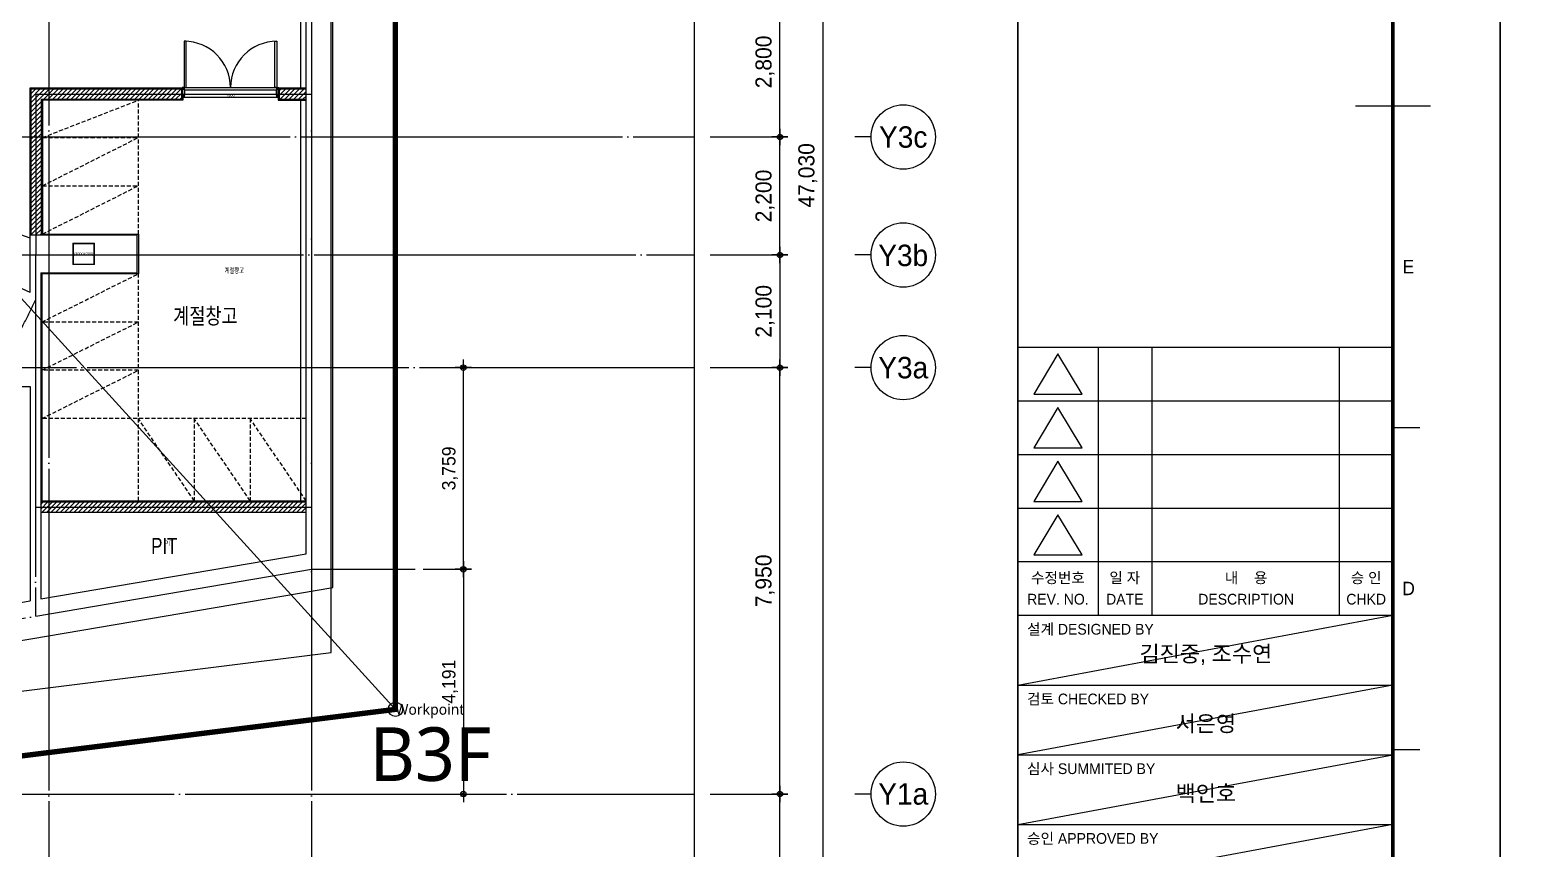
# Model space of a CAD drawing. Header units: millimetres. Extents: x 0 to 1390178, y 0 to 110113.
# Drawn here: x 224572 to 252650, y 15845 to 31110 of the extents above; entities that cross this region are included whole.
import ezdxf
from ezdxf.enums import TextEntityAlignment as Align
from ezdxf.xclip import XClip

# ---------------------------------------------------------------- set-up
doc = ezdxf.new("R2010")
doc.units = ezdxf.units.MM
doc.header["$LTSCALE"] = 100
doc.header["$XCLIPFRAME"] = 0
for name, pattern in [('CEN', [62, 60, -1, 0, -1]), ('X - 평면도$0$CEN', [62, 60, -1, 0, -1]), ('X - 평면도$0$HIDDEN', [0.375, 0.25, -0.125]), ('X - 평면도$0$PHANTOM2', [50, 40, -2, 2, -2, 2, -2])]:
    doc.linetypes.add(name, pattern=pattern)
doc.layers.get('DEFPOINTS').update_dxf_attribs({"color": 145})
for name, color, linetype in [('A-CEN', 1, 'CEN'), ('AA-XXXX-DIMS', 7, 'Continuous'), ('AA-XXXX-TEXT', 3, 'Continuous'), ('DIM', 7, 'Continuous'), ('X - SHEET$0$AA-BORD-FORM', 7, 'Continuous'), ('X - SHEET$0$AA-BORD-TEXT', 3, 'Continuous'), ('X - 평면도$0$! □-COL', 2, 'Continuous'), ('X - 평면도$0$0-구역계', 1, 'Continuous'), ('X - 평면도$0$A-FIN', 8, 'Continuous'), ('X - 평면도$0$AA-WAXM-BLOK', 3, 'Continuous'), ('X - 평면도$0$AA-WAXM-CONC', 2, 'Continuous'), ('X - 평면도$0$AA-XXXX-CNTL', 1, 'X - 평면도$0$CEN'), ('X - 평면도$0$AA-XXXX-PAT3', 8, 'Continuous'), ('X - 평면도$0$AA-XXXX-PATT', 8, 'Continuous'), ('X - 평면도$0$벽배수판', 6, 'Continuous'), ('X - 평면도$0$연석', 4, 'Continuous')]:
    doc.layers.add(name, color=color, linetype=linetype)
for name, color, linetype, plot in [('X - SHEET$0$DEFPOINT', 165, 'Continuous', False), ('X - 평면도$0$A-GUIDE TEXT', 67, 'Continuous', False), ('X - 평면도$0$DEFPOINT', 163, 'Continuous', False)]:
    doc.layers.add(name, color=color, linetype=linetype, plot=plot)
doc.layers.add('X - 평면도$0$A-door', color=4, linetype='Continuous', lineweight=25)
doc.styles.add('HAUD01', font='Dotum.ttf')
doc.styles.get("Standard").update_dxf_attribs({"font": 'Dotum.ttf'})
doc.styles.add('X - SHEET$0$HAUD01', font='Dotum.ttf')
doc.styles.add('X - 평면도$0$HAUD01', font='Dotum.ttf')
doc.styles.add('X - 평면도$0$STANDARD', font='Dotum.ttf')
doc.styles.add('X - 평면도$0$맑은고딕', font='malgun.ttf')
doc.dimstyles.new('HAUD-100', dxfattribs={"dimscale": 100, "dimtxt": 3, "dimasz": 1, "dimexe": 0, "dimexo": 3, "dimgap": 1, "dimtad": 1, "dimdec": 0, "dimdsep": 46, "dimlunit": 6, "dimtxsty": 'HAUD01', "dimblk": 'DIMDOT', "dimcen": 2.5, "dimdle": 1.5, "dimclrd": 7, "dimclre": 7, "dimclrt": 3, "dimadec": 0, "dimazin": 0, "dimtfac": 1, "dimtdec": 0, "dimtix": 1, "dimtmove": 2, "dimatfit": 3, "dimfxl": 1, "dimtvp": 1, "dimtolj": 1, "dimtzin": 0, "dimarcsym": 0})
doc.dimstyles.new('HAUD-80', dxfattribs={"dimscale": 100, "dimtxt": 2.5, "dimasz": 0.5, "dimexe": 0, "dimexo": 1.5, "dimgap": 1, "dimtad": 1, "dimdec": 0, "dimdsep": 46, "dimlunit": 6, "dimtxsty": 'HAUD01', "dimblk": 'Z_DOT', "dimcen": 2.5, "dimdle": 1.5, "dimclrd": 7, "dimclre": 7, "dimclrt": 4, "dimadec": 0, "dimazin": 0, "dimtfac": 1, "dimtdec": 0, "dimtix": 1, "dimtmove": 2, "dimatfit": 3, "dimfxl": 1, "dimtvp": 1, "dimtolj": 1, "dimtzin": 0, "dimarcsym": 0})

# ---------------------------------------------------------------- blocks, each defined once
blk = doc.blocks.new('X - SHEET$0$HAUDsheetV')
at = {"layer": 'X - SHEET$0$AA-BORD-FORM', "color": 2}
for p, q in [((751, 577), (751, 17)), ((814, 297), (828, 297)), ((821, 237), (826, 237)), ((821, 177), (826, 177))]:
    blk.add_line(p, q, dxfattribs=at)
at = {"layer": 'X - SHEET$0$AA-BORD-FORM', "color": 3}
for p, q in [((751, 252), (821, 252)), ((766, 252), (766, 242)), ((776, 252), (776, 242)), ((811, 252), (811, 242)), ((751, 242), (821, 242)), ((766, 242), (766, 232)), ((776, 242), (776, 232)), ((811, 242), (811, 232)), ((751, 232), (821, 232)), ((766, 232), (766, 222)), ((776, 232), (776, 222)), ((811, 232), (811, 222)), ((751, 222), (821, 222)), ((766, 222), (766, 212)), ((776, 222), (776, 212)), ((811, 222), (811, 212)), ((751, 212), (821, 212)), ((766, 212), (766, 202)), ((776, 212), (776, 202)), ((811, 212), (811, 202)), ((751, 202), (821, 202)), ((751, 189), (821, 189)), ((751, 176), (821, 176)), ((751, 163), (821, 163))]:
    blk.add_line(p, q, dxfattribs=at)
at = {"layer": 'X - SHEET$0$AA-BORD-FORM', "color": 1}
blk.add_lwpolyline([(1, 0), (841, 0), (841, 594), (1, 594)], close=True, dxfattribs=at)
at = {"layer": 'X - SHEET$0$AA-BORD-FORM', "color": 2, "const_width": 0.682}
blk.add_lwpolyline([(21, 17), (21, 577), (821, 577), (821, 17)], close=True, dxfattribs=at)
at = {"layer": 'X - SHEET$0$AA-BORD-FORM', "color": 7}
for points in [[(763, 243.24), (758.5, 250.74), (754, 243.24)], [(763, 233.24), (758.5, 240.74), (754, 233.24)], [(763, 223.24), (758.5, 230.74), (754, 223.24)], [(763, 213.24), (758.5, 220.74), (754, 213.24)]]:
    blk.add_lwpolyline(points, close=True, dxfattribs=at)
at = {"layer": 'X - SHEET$0$AA-BORD-TEXT', "color": 7, "style": 'X - SHEET$0$HAUD01'}
for s, p in [('E', (823.89, 267)), ('D', (823.93, 207))]:
    blk.add_text(s, height=2.5, dxfattribs=at).set_placement(p, align=Align.MIDDLE_CENTER)
at = {"layer": 'X - SHEET$0$AA-BORD-TEXT', "color": 3, "style": 'X - SHEET$0$HAUD01'}
for s, p in [('수정번호', (758.5, 209)), ('일 자', (770.98, 209)), ('내    용', (793.62, 209)), ('승 인', (816.02, 209)), ('REV. NO.', (758.5, 205)), ('DATE', (770.98, 205)), ('DESCRIPTION', (793.62, 205)), ('CHKD', (816.02, 205))]:
    blk.add_text(s, height=2, rotation=360, dxfattribs=at).set_placement(p, align=Align.MIDDLE_CENTER)
for s, p in [('설계 DESIGNED BY', (752.75, 198.4)), ('검토 CHECKED BY', (752.75, 185.4)), ('심사 SUMMITED BY', (752.75, 172.4)), ('승인 APPROVED BY', (752.75, 159.4))]:
    blk.add_text(s, height=2, rotation=360, dxfattribs=at).set_placement(p)
for tag, p in [('PJCode', (786, 567.94)), ('작성자', (786.11, 194.82)), ('검토자', (786.11, 181.82)), ('최종검토자', (786.11, 168.82)), ('승인자', (786.11, 155.82)), ('일자', (786.83, 144.02)), ('개정번호', (812, 65.92))]:
    blk.add_attdef(tag, text='', height=3, dxfattribs=at).set_placement(p, align=Align.MIDDLE_CENTER)
at = {"layer": 'X - SHEET$0$AA-BORD-TEXT', "color": 3, "lineweight": 30, "flags": 104}
blk.add_attdef('PJTitle', text='', height=4, dxfattribs=at).set_placement((787.25, 536.62), align=Align.MIDDLE_CENTER)
blk = doc.blocks.new('X - SHEET')
at = {"layer": 'X - SHEET$0$DEFPOINT'}
for p, q in [((75000, 18900), (82000, 20200)), ((82000, 18900), (75000, 17600)), ((75000, 16300), (82000, 17600)), ((82000, 16300), (75000, 15000))]:
    blk.add_line(p, q, dxfattribs=at)
ref = blk.add_blockref('X - SHEET$0$HAUDsheetV', (-100, 0), dxfattribs=dict(xscale=100, yscale=100, zscale=100))
ref.add_attrib('작성자', '김진중, 조수연', dxfattribs={"layer": 'X - SHEET$0$AA-BORD-TEXT', "color": 3, "height": 300, "style": 'X - SHEET$0$HAUD01'}).set_placement((78511, 19482), align=Align.MIDDLE_CENTER)
ref.add_attrib('검토자', '서은영', dxfattribs={"layer": 'X - SHEET$0$AA-BORD-TEXT', "color": 3, "height": 300, "style": 'X - SHEET$0$HAUD01'}).set_placement((78511, 18182), align=Align.MIDDLE_CENTER)
ref.add_attrib('최종검토자', '백인호', dxfattribs={"layer": 'X - SHEET$0$AA-BORD-TEXT', "color": 3, "height": 300, "style": 'X - SHEET$0$HAUD01'}).set_placement((78511, 16882), align=Align.MIDDLE_CENTER)
blk = doc.blocks.new('X - 평면도$0$A$C131C07CB')
at = {"layer": 'X - 평면도$0$0-구역계', "color": 1, "linetype": 'X - 평면도$0$PHANTOM2', "const_width": 100, "flags": 128}
blk.add_lwpolyline([(50108, 50546), (32940, 50631), (27658, 50496), (20509, 50187), (2300, 48329), (1988, 39918), (1940, 31390), (1399, 24265), (272, 6596), (50, 108), (11256, 50), (11486, 6795), (29909, 7122), (29397, 12805), (50106, 15382)], close=True, dxfattribs=at)
at = {"layer": 'X - 평면도$0$DEFPOINT'}
for points in [[(50108, 50546), (32940, 50631), (27658, 50496), (20509, 50187), (2300, 48329), (1988, 39918), (1940, 31390), (1399, 24265), (272, 6596), (50, 108), (11256, 50), (11486, 6795), (29909, 7122), (29397, 12805), (50106, 15382)], [(48908, 49352), (32952, 49431), (27700, 49296), (20596, 48990), (3461, 47241), (3188, 39892), (3140, 31341), (2596, 24182), (1470, 6537), (1291, 1301), (10096, 1256), (10325, 7974), (28598, 8299), (28098, 13852), (48906, 16442)]]:
    blk.add_lwpolyline(points, close=True, dxfattribs=at)
blk.add_circle((50106, 15382), 133, dxfattribs=at)
at = {"layer": 'X - 평면도$0$DEFPOINT', "style": 'X - 평면도$0$맑은고딕'}
blk.add_text('Workpoint ', height=200, dxfattribs=at).set_placement((50106, 15382), align=Align.MIDDLE_LEFT)
blk = doc.blocks.new('X - 평면도$0$ㅁ-400X400X9X9')
at = {"layer": 'X - 평면도$0$! □-COL', "lineweight": 9, "flags": 128}
for points in [[(143814, 359875), (144214, 359875), (144214, 359884), (143814, 359884)], [(143814, 359493), (143823, 359493), (143823, 359875), (143814, 359875)], [(144214, 359493), (144205, 359493), (144205, 359875), (144214, 359875)], [(143814, 359493), (144214, 359493), (144214, 359484), (143814, 359484)]]:
    blk.add_lwpolyline(points, close=True, dxfattribs=at)
blk = doc.blocks.new('X - 평면도$0$A$C69CA1AF6')
blk.add_blockref('X - 평면도$0$ㅁ-400X400X9X9', (-149832, -351193))
blk = doc.blocks.new('X - 평면도$0$A$C5aa37261')
at = {"layer": 'DEFPOINTS'}
blk.add_line((0, 0), (-19177, 21041), dxfattribs=at)
blk.add_circle((0, 0), 133, dxfattribs=at)
at = {"layer": 'X - 평면도$0$AA-WAXM-CONC'}
for p, q in [((-1167, 2274), (-1167, 33871)), ((-1667, 2899), (-1667, 33371)), ((-6817, 7772), (-6817, 8141)), ((-6617, 8141), (-6617, 2058)), ((-7429, 6021), (-6817, 6021)), ((-6817, 6021), (-6817, 2024)), ((-6617, 2058), (-1667, 2899)), ((-22067, -1279), (-1167, 2274)), ((-11187, 1281), (-6817, 2024))]:
    blk.add_line(p, q, dxfattribs=at)
blk.add_point((0, 0), dxfattribs=at)
at = {"layer": 'DEFPOINTS', "style": 'X - 평면도$0$맑은고딕'}
for s, height, p in [('Workpoint ', 200, (0, 0)), ('B3F', 1000, (-482, -834))]:
    blk.add_text(s, height=height, dxfattribs=at).set_placement(p, align=Align.MIDDLE_LEFT)
blk = doc.blocks.new('X - 평면도$0$B4~1F_COL')
at = {"layer": 'X - 평면도$0$AA-WAXM-CONC'}
for p, q in [((-48178, -47057), (-50178, -47057)), ((-50178, -47757), (-50178, -47057)), ((-48178, -47757), (-48178, -47057)), ((-49978, -47757), (-48178, -47757))]:
    blk.add_line(p, q, dxfattribs=at)
at = {"layer": 'X - 평면도$0$DEFPOINT', "style": 'X - 평면도$0$STANDARD'}
blk.add_text('(2000X700)', height=50, dxfattribs=at).set_placement((-49178, -47407), align=Align.MIDDLE_CENTER)
blk = doc.blocks.new('X - 평면도$0$A$C9949ff83')
at = {"layer": 'DEFPOINTS'}
for points in [[(0, 59400), (84000, 59400), (84000, 0), (0, 0)], [(2000, 1700), (75000, 1700), (75000, 57700), (2000, 57700)]]:
    blk.add_lwpolyline(points, close=True, dxfattribs=at)
blk = doc.blocks.new('X - 평면도$0$철재양여닫이문(S)1')
at = {"layer": 'X - 평면도$0$A-door', "color": 9}
for p, q in [((35, 0), (1765, 0)), ((35, -180), (1765, -180)), ((45, -40), (1755, -40))]:
    blk.add_line(p, q, dxfattribs=at)
at = {"layer": 'X - 평면도$0$A-door'}
for points in [[(75, 865), (35, 865), (35, 0), (75, 0)], [(1725, 865), (1765, 865), (1765, 0), (1725, 0)], [(2, -30), (2, -2), (33, -2), (33, -42), (43, -42), (43, -138), (33, -138), (33, -178), (2, -178), (2, -150), (0, -150), (0, -180), (35, -180), (35, -140), (45, -140), (45, -40), (35, -40), (35, 0), (0, 0), (0, -30)], [(1798, -30), (1798, -2), (1767, -2), (1767, -42), (1757, -42), (1757, -138), (1767, -138), (1767, -178), (1798, -178), (1798, -150), (1800, -150), (1800, -180), (1765, -180), (1765, -140), (1755, -140), (1755, -40), (1765, -40), (1765, 0), (1800, 0), (1800, -30)]]:
    blk.add_lwpolyline(points, close=True, dxfattribs=at)
at = {"layer": 'X - 평면도$0$A-door', "color": 8}
for points in [[(33, -2), (2, -2), (2, -178), (33, -178), (33, -177), (3, -177), (3, -3), (33, -3)], [(1767, -2), (1798, -2), (1798, -178), (1767, -178), (1767, -177), (1797, -177), (1797, -3), (1767, -3)]]:
    blk.add_lwpolyline(points, close=True, dxfattribs=at)
at = {"layer": 'X - 평면도$0$A-door', "color": 1}
for centre, start, end in [((35, 0), 0, 90), ((1765, 0), 90, 180)]:
    blk.add_arc(centre, 865, start, end, dxfattribs=at)
at = {"layer": 'X - 평면도$0$A-GUIDE TEXT'}
for p, q in [((-10, -175), (-10, -5)), ((1810, -175), (1810, -5))]:
    blk.add_line(p, q, dxfattribs=at)
at = {"layer": 'X - 평면도$0$DEFPOINT', "style": 'X - 평면도$0$HAUD01'}
blk.add_text('1800', height=50, dxfattribs=at).set_placement((898, -180), align=Align.BOTTOM_CENTER)
blk = doc.blocks.new('X - 평면도', base_point=(-475.4, -286.7))
at = {"layer": 'X - 평면도$0$AA-XXXX-PATT'}
h = blk.add_hatch(dxfattribs=at)
h.set_pattern_fill('_USER', color=256, scale=60, angle=45, style=0, pattern_type=0)
h.set_pattern_definition([(45, (-252000, 3e-11), (-42.426407, 42.426407), [])])
h.paths.add_polyline_path([(330652, 44768.1), (327842, 44768.1), (327842, 42043.1), (328032, 42043.1), (328032, 44578.1), (330652, 44578.1)])
h.paths.add_polyline_path([(332972, 44768.1), (332472, 44768.1), (332472, 44578.1), (332972, 44578.1)])
h = blk.add_hatch(dxfattribs=at)
h.set_pattern_fill('_USER', color=256, scale=60, angle=45, style=0, pattern_type=0)
h.set_pattern_definition([(45, (-252000, -35), (-42.426407, 42.426407), [])])
h.paths.add_polyline_path([(328022, 37068.1), (328022, 36878.1), (331283, 36878.1), (331109.8, 37068.1)])
h.paths.add_polyline_path([(332972, 36878.1), (332972, 37068.1), (331109.8, 37068.1), (331283, 36878.1)])
at = {"layer": 'DEFPOINTS'}
blk.add_lwpolyline([(279286.2, 68689.6), (340213.6, 68689.6), (340213.6, 19243.1), (279286.2, 19243.1)], close=True, dxfattribs=at)
at = {"layer": 'X - 평면도$0$A-FIN'}
for p, q in [((327822, 44788.1), (330663.6, 44788.1)), ((327822, 42043.1), (327822, 44788.1)), ((330672, 44658.1), (330672, 44558.1)), ((332452, 44658.1), (332452, 44558.1)), ((332460.4, 44788.1), (332972, 44788.1)), ((332452, 44558.1), (332972, 44558.1))]:
    blk.add_line(p, q, dxfattribs=at)
blk.add_lwpolyline([(330672, 44558.1), (328052, 44558.1), (328052, 42063.1), (329842, 42063.1), (329842, 41323.1), (328042, 41323.1), (328042, 37088.1), (332972, 37088.1)], dxfattribs=at)
at = {"layer": 'X - 평면도$0$AA-WAXM-BLOK'}
for p, q in [((327842, 44768.1), (330652, 44768.1)), ((327842, 42043.1), (327842, 44768.1)), ((330652, 44768.1), (330652, 44578.1)), ((332472, 44768.1), (332472, 44578.1)), ((332472, 44768.1), (332972, 44768.1)), ((328032, 44578.1), (330652, 44578.1)), ((328032, 42043.1), (328032, 44578.1)), ((332472, 44578.1), (332972, 44578.1)), ((328022, 37068.1), (332972, 37068.1)), ((328022, 36878.1), (332972, 36878.1))]:
    blk.add_line(p, q, dxfattribs=at)
at = {"layer": 'X - 평면도$0$AA-XXXX-CNTL'}
for p, q in [((328172, 68689.6), (328172, 19243.1)), ((333072, 68689.6), (333072, 19243.1)), ((333072, 66673.1), (333072, 35520.7)), ((327937, 44673.1), (333072, 44673.1)), ((327937, 41673.1), (327937, 44673.1)), ((314276.1, 43873.1), (340213.6, 43873.1)), ((326922, 41673.1), (340213.6, 41673.1)), ((327922, 41673.1), (327922, 34938.4)), ((279286.2, 39573.1), (340213.6, 39573.1)), ((327922, 36973.1), (333072, 36973.1)), ((299712, 31623.1), (340213.6, 31623.1))]:
    blk.add_line(p, q, dxfattribs=at)
blk.add_lwpolyline([(300612, 31823.1), (309593.6, 31823.1), (333072, 35813.8)], dxfattribs=at)
blk.add_arc((315822, 46473.1), 13350, 303.56695, 335.00803, dxfattribs=at)
at = {"layer": 'X - 평면도$0$AA-XXXX-PAT3', "linetype": 'X - 평면도$0$HIDDEN', "ltscale": 3}
for p, q in [((328052, 43863.1), (329842, 44558.1)), ((329842, 42063.1), (329842, 44558.1)), ((328052, 43863.1), (329842, 43863.1)), ((328052, 42963.1), (329842, 43863.1)), ((328052, 42963.1), (329842, 42963.1)), ((328052, 42063.1), (329842, 42963.1)), ((328042, 40423.1), (329842, 41323.1)), ((329842, 37088.1), (329842, 41323.1)), ((329842, 40423.1), (328042, 40423.1)), ((328042, 39523.1), (329842, 40423.1)), ((329842, 39523.1), (328042, 39523.1)), ((328042, 38623.1), (329842, 39523.1)), ((332972, 38623.1), (328042, 38623.1)), ((330885.3, 37088.1), (329842, 38623.1)), ((330885.3, 38623.1), (330885.3, 37088.1)), ((331928.6, 37088.1), (330885.3, 38623.1)), ((331928.6, 38623.1), (331928.6, 37088.1)), ((332972, 37088.1), (331928.6, 38623.1))]:
    blk.add_line(p, q, dxfattribs=at)
at = {"layer": 'X - 평면도$0$DEFPOINT'}
blk.add_line((327822, 40974), (315822, 46473.1), dxfattribs=at)
at = {"layer": 'X - 평면도$0$벽배수판'}
for p, q in [((332872, 44788.1), (332872, 60593.1)), ((332872, 37088.1), (332872, 44558.1))]:
    blk.add_line(p, q, dxfattribs=at)
at = {"layer": 'X - 평면도$0$연석'}
blk.add_line((327822, 41984.1), (327559, 42077.8), dxfattribs=at)
for name, p in [('X - 평면도$0$A$C9949ff83', (271249.9, 14755.9)), ('X - 평면도$0$A$C9949ff83', (397249.9, 14755.9)), ('X - 평면도$0$A$C5aa37261', (334639.2, 33202.2)), ('X - 평면도$0$B4~1F_COL', (378000, 89100)), ('X - 평면도$0$A$C69CA1AF6', (334639.2, 33202.2))]:
    blk.add_blockref(name, p)
at = {"layer": 'DEFPOINTS'}
blk.add_blockref('X - 평면도$0$A$C131C07CB', (284532.9, 17819.8), dxfattribs=at)
at = {"layer": 'X - 평면도$0$A-door'}
blk.add_blockref('X - 평면도$0$철재양여닫이문(S)1', (330662, 44793.1), dxfattribs=at)
at = {"layer": 'X - 평면도$0$DEFPOINT', "style": 'X - 평면도$0$HAUD01', "width": 0.7}
for s, p in [('계절창고', (331452, 41385.5)), ('PIT', (330325.9, 36299.4))]:
    blk.add_text(s, height=100, dxfattribs=at).set_placement(p, align=Align.MIDDLE_LEFT)
blk = doc.blocks.new('DIMDOT')
at = {"layer": 'AA-XXXX-DIMS'}
for p, q in [((-1.5, 0), (1.5, 0)), ((0, -1.5), (0, 1.5))]:
    blk.add_line(p, q, dxfattribs=at)
for radius in [0.5, 0.25]:
    blk.add_circle((0, 0), radius, dxfattribs=at)
blk = doc.blocks.new('*D289')
at = {"color": 7, "lineweight": -2, "transparency": 16777216}
for p, q in [((5874, 33471), (7974, 33471)), ((7974, 33371), (7974, -13459)), ((5874, -13559), (7974, -13559))]:
    blk.add_line(p, q, dxfattribs=at)
at = {"layer": 'DEFPOINTS', "color": 0, "transparency": 16777216}
for p in [(5574, 33471, 0), (5574, -13559, 0), (7974, -13559)]:
    blk.add_point(p, dxfattribs=at)
at = {"color": 7, "lineweight": -2, "transparency": 16777216, "xscale": 100, "yscale": 100, "zscale": 100}
for p, rotation in [((7974, 33471), 90), ((7974, -13559), 270)]:
    blk.add_blockref('DIMDOT', p, dxfattribs=dict(at, rotation=rotation))
at = {"color": 3, "transparency": 16777216, "insert": (7695, 9956), "char_height": 300, "attachment_point": 5, "rotation": 90, "style": 'HAUD01'}
blk.add_mtext('\\A1;47,030', dxfattribs=at)
blk = doc.blocks.new('*D292')
at = {"color": 7, "lineweight": -2, "transparency": 16777216}
for p, q in [((5874, 6371), (7174, 6371)), ((7174, -1479), (7174, 6271)), ((5874, -1579), (7174, -1579))]:
    blk.add_line(p, q, dxfattribs=at)
at = {"layer": 'DEFPOINTS', "color": 0, "transparency": 16777216}
for p in [(5574, 6371, 0), (7174, 6371), (5574, -1579, 0)]:
    blk.add_point(p, dxfattribs=at)
at = {"color": 7, "lineweight": -2, "transparency": 16777216, "xscale": 100, "yscale": 100, "zscale": 100}
for p, rotation in [((7174, 6371), 90), ((7174, -1579), 270)]:
    blk.add_blockref('DIMDOT', p, dxfattribs=dict(at, rotation=rotation))
at = {"color": 3, "transparency": 16777216, "insert": (6895, 2396), "char_height": 300, "attachment_point": 5, "rotation": 90, "style": 'HAUD01'}
blk.add_mtext('\\A1;7,950', dxfattribs=at)
blk = doc.blocks.new('*D293')
at = {"color": 7, "lineweight": -2, "transparency": 16777216}
for p, q in [((5874, -1579), (7174, -1579)), ((7174, -6709), (7174, -1679)), ((5874, -6809), (7174, -6809))]:
    blk.add_line(p, q, dxfattribs=at)
at = {"layer": 'DEFPOINTS', "color": 0, "transparency": 16777216}
for p in [(5574, -1579, 0), (7174, -1579), (5574, -6809, 0)]:
    blk.add_point(p, dxfattribs=at)
at = {"color": 7, "lineweight": -2, "transparency": 16777216, "xscale": 100, "yscale": 100, "zscale": 100}
for p, rotation in [((7174, -1579), 90), ((7174, -6809), 270)]:
    blk.add_blockref('DIMDOT', p, dxfattribs=dict(at, rotation=rotation))
at = {"color": 3, "transparency": 16777216, "insert": (6895, -4194), "char_height": 300, "attachment_point": 5, "rotation": 90, "style": 'HAUD01'}
blk.add_mtext('\\A1;5,230', dxfattribs=at)
blk = doc.blocks.new('*D295')
at = {"color": 7, "lineweight": -2, "transparency": 16777216}
for p, q in [((5874, 13471), (7174, 13471)), ((7174, 10771), (7174, 13371)), ((5874, 10671), (7174, 10671))]:
    blk.add_line(p, q, dxfattribs=at)
at = {"layer": 'DEFPOINTS', "color": 0, "transparency": 16777216}
for p in [(5574, 13471, 0), (7174, 13471), (5574, 10671, 0)]:
    blk.add_point(p, dxfattribs=at)
at = {"color": 7, "lineweight": -2, "transparency": 16777216, "xscale": 100, "yscale": 100, "zscale": 100}
for p, rotation in [((7174, 13471), 90), ((7174, 10671), 270)]:
    blk.add_blockref('DIMDOT', p, dxfattribs=dict(at, rotation=rotation))
at = {"color": 3, "transparency": 16777216, "insert": (6895, 12071), "char_height": 300, "attachment_point": 5, "rotation": 90, "style": 'HAUD01'}
blk.add_mtext('\\A1;2,800', dxfattribs=at)
blk = doc.blocks.new('*D297')
at = {"color": 7, "lineweight": -2, "transparency": 16777216}
for p, q in [((5874, 10671), (7174, 10671)), ((7174, 8571), (7174, 10571)), ((5874, 8471), (7174, 8471))]:
    blk.add_line(p, q, dxfattribs=at)
at = {"layer": 'DEFPOINTS', "color": 0, "transparency": 16777216}
for p in [(5574, 10671, 0), (7174, 10671), (5574, 8471, 0)]:
    blk.add_point(p, dxfattribs=at)
at = {"color": 7, "lineweight": -2, "transparency": 16777216, "xscale": 100, "yscale": 100, "zscale": 100}
for p, rotation in [((7174, 10671), 90), ((7174, 8471), 270)]:
    blk.add_blockref('DIMDOT', p, dxfattribs=dict(at, rotation=rotation))
at = {"color": 3, "transparency": 16777216, "insert": (6895, 9571), "char_height": 300, "attachment_point": 5, "rotation": 90, "style": 'HAUD01'}
blk.add_mtext('\\A1;2,200', dxfattribs=at)
blk = doc.blocks.new('*D300')
at = {"color": 7, "lineweight": -2, "transparency": 16777216}
for p, q in [((5874, 8471), (7174, 8471)), ((7174, 8371), (7174, 6471)), ((5874, 6371), (7174, 6371))]:
    blk.add_line(p, q, dxfattribs=at)
at = {"layer": 'DEFPOINTS', "color": 0, "transparency": 16777216}
for p in [(5574, 8471), (5574, 6371), (7174, 6371)]:
    blk.add_point(p, dxfattribs=at)
at = {"color": 7, "lineweight": -2, "transparency": 16777216, "xscale": 100, "yscale": 100, "zscale": 100}
for p, rotation in [((7174, 8471), 90), ((7174, 6371), 270)]:
    blk.add_blockref('DIMDOT', p, dxfattribs=dict(at, rotation=rotation))
at = {"color": 3, "transparency": 16777216, "insert": (6895, 7421), "char_height": 300, "attachment_point": 5, "rotation": 90, "style": 'HAUD01'}
blk.add_mtext('\\A1;2,100', dxfattribs=at)
blk = doc.blocks.new('Z_DOT')
at = {"layer": 'DIM', "color": 0}
for p, q in [((-3, 0), (3, 0)), ((0, -3), (0, 3))]:
    blk.add_line(p, q, dxfattribs=at)
for radius in [1.05, 0.525]:
    blk.add_circle((0, 0), radius, dxfattribs=at)
blk = doc.blocks.new('*D657')
at = {"layer": 'DEFPOINTS', "color": 0, "transparency": 16777216}
for p in [(231759, 21058), (231759, 16867), (232656, 16867)]:
    blk.add_point(p, dxfattribs=at)
at = {"layer": 'DIM', "color": 7, "lineweight": -2, "transparency": 16777216}
for p, q in [((231909, 21058), (232656, 21058)), ((232656, 21008), (232656, 16917)), ((231909, 16867), (232656, 16867))]:
    blk.add_line(p, q, dxfattribs=at)
at = {"layer": 'DIM', "color": 7, "lineweight": -2, "transparency": 16777216, "xscale": 50, "yscale": 50, "zscale": 50}
for p, rotation in [((232656, 21058), 90), ((232656, 16867), 270)]:
    blk.add_blockref('Z_DOT', p, dxfattribs=dict(at, rotation=rotation))
at = {"layer": 'DIM', "color": 4, "transparency": 16777216, "insert": (232407, 18963), "char_height": 250, "attachment_point": 5, "rotation": 90, "style": 'HAUD01'}
blk.add_mtext('\\A1;4,191', dxfattribs=at)
blk = doc.blocks.new('*D658')
at = {"layer": 'DEFPOINTS', "color": 0, "transparency": 16777216}
for p in [(231759, 24817), (232656, 24817), (231759, 21058)]:
    blk.add_point(p, dxfattribs=at)
at = {"layer": 'DIM', "color": 7, "lineweight": -2, "transparency": 16777216}
for p, q in [((231909, 24817), (232656, 24817)), ((232656, 21108), (232656, 24767)), ((231909, 21058), (232656, 21058))]:
    blk.add_line(p, q, dxfattribs=at)
at = {"layer": 'DIM', "color": 7, "lineweight": -2, "transparency": 16777216, "xscale": 50, "yscale": 50, "zscale": 50}
for p, rotation in [((232656, 24817), 90), ((232656, 21058), 270)]:
    blk.add_blockref('Z_DOT', p, dxfattribs=dict(at, rotation=rotation))
at = {"layer": 'DIM', "color": 4, "transparency": 16777216, "insert": (232407, 22938), "char_height": 250, "attachment_point": 5, "rotation": 90, "style": 'HAUD01'}
blk.add_mtext('\\A1;3,759', dxfattribs=at)
blk = doc.blocks.new('저층부 치수')
at = {"layer": 'DIM'}
for p, q in [((8874.4, 10670.9), (8574.4, 10670.9)), ((8874.4, 8470.9), (8574.4, 8470.9)), ((8874.4, 6370.9), (8574.4, 6370.9)), ((8874.4, -1579.1), (8574.4, -1579.1))]:
    blk.add_line(p, q, dxfattribs=at)
for centre in [(9474.4, 10670.9), (9474.4, 8470.9), (9474.4, 6370.9), (9474.4, -1579.1)]:
    blk.add_circle(centre, 600, dxfattribs=at)
at = {"layer": 'DIM', "style": 'HAUD01'}
for s, p in [('Y3c', (9474.4, 10670.9)), ('Y3b', (9474.4, 8470.9)), ('Y3a', (9474.4, 6370.9)), ('Y1a', (9474.4, -1579.1))]:
    blk.add_text(s, height=400, dxfattribs=at).set_placement(p, align=Align.MIDDLE)
for base, p1, p2, angle, picture, middle in [((7974.4, -13559.1, 0), (5574.4, 33470.9), (5574.4, -13559.1), 90, '*D289', (7695.3, 9955.9, 0)), ((7174.4, 13470.9, 0), (5574.4, 10670.9), (5574.4, 13470.9), 270, '*D295', (6895.3, 12070.9, 0)), ((7174.4, 10670.9, 0), (5574.4, 8470.9), (5574.4, 10670.9), 270, '*D297', (6895.3, 9570.9, 0)), ((7174.4, 6370.9, 0), (5574.4, -1579.1), (5574.4, 6370.9), 270, '*D292', (6895.3, 2395.9, 0)), ((7174.4, -1579.1, 0), (5574.4, -6809.1), (5574.4, -1579.1), 270, '*D293', (6895.3, -4194.1, 0))]:
    dim = blk.add_linear_dim(base=base, p1=p1, p2=p2, angle=angle, dimstyle='HAUD-100')
    dim.commit()
    dim.dimension.update_dxf_attribs({"geometry": picture, "text_midpoint": middle})
dim = blk.add_aligned_dim(p1=(5574.4, 8470.9), p2=(5574.4, 6370.9), distance=1600, dimstyle='HAUD-100')
dim.commit()
dim.dimension.update_dxf_attribs({"geometry": '*D300', "text_midpoint": (6895.3, 7420.9)})

msp = doc.modelspace()

# ---------------------------------------------------------------- block references
ref = msp.add_blockref('X - 평면도', (-103725.3, -15042.6))
XClip(ref).set_block_clipping_path([(271249.9173510048, 14755.918494578), (355249.9173510048, 74155.918494578)])

# ---------------------------------------------------------------- next in the draw order: linework, layer by layer
at = {"layer": 'A-CEN'}
msp.add_line((229822.1, 21057.9), (231759.4, 21057.9), dxfattribs=at)

# ---------------------------------------------------------------- next in the draw order: block references
ref = msp.add_blockref('X - 평면도', (-145725.3, -15042.6))
XClip(ref).set_block_clipping_path([(397249.9173510048, 14755.918494578), (481249.9173510048, 74155.918494578)])
msp.add_blockref('저층부 치수', (231389.3, 18446.3))

# ---------------------------------------------------------------- next in the draw order: texts
at = {"layer": 'AA-XXXX-TEXT', "style": 'HAUD01', "width": 0.8}
for s, p in [('계절창고', (227843.5, 25780.4)), ('PIT', (227076, 21493.5))]:
    msp.add_text(s, height=300, dxfattribs=at).set_placement(p, align=Align.MIDDLE_CENTER)

# ---------------------------------------------------------------- next in the draw order: dimensions: what is measured, and where the dimension line sits
at = {"layer": 'DIM'}
for base, p2, angle, picture, middle in [((232656.1, 24817.2), (231759.4, 24817.2), 90, '*D658', (232406.8, 22937.5)), ((232656.1, 16867.2), (231759.4, 16867.2), 270, '*D657', (232406.8, 18962.5))]:
    dim = msp.add_linear_dim(base=base, p1=(231759.4, 21057.9), p2=p2, angle=angle, dimstyle='HAUD-80', override={"dimscale": 100}, dxfattribs=at)
    dim.commit()
    dim.dimension.update_dxf_attribs({"geometry": picture, "text_midpoint": middle})

# ---------------------------------------------------------------- next in the draw order: block references
for p in [(168000, 0), (252000, 0)]:
    msp.add_blockref('X - SHEET', p)

doc.saveas('drawing.dxf')
